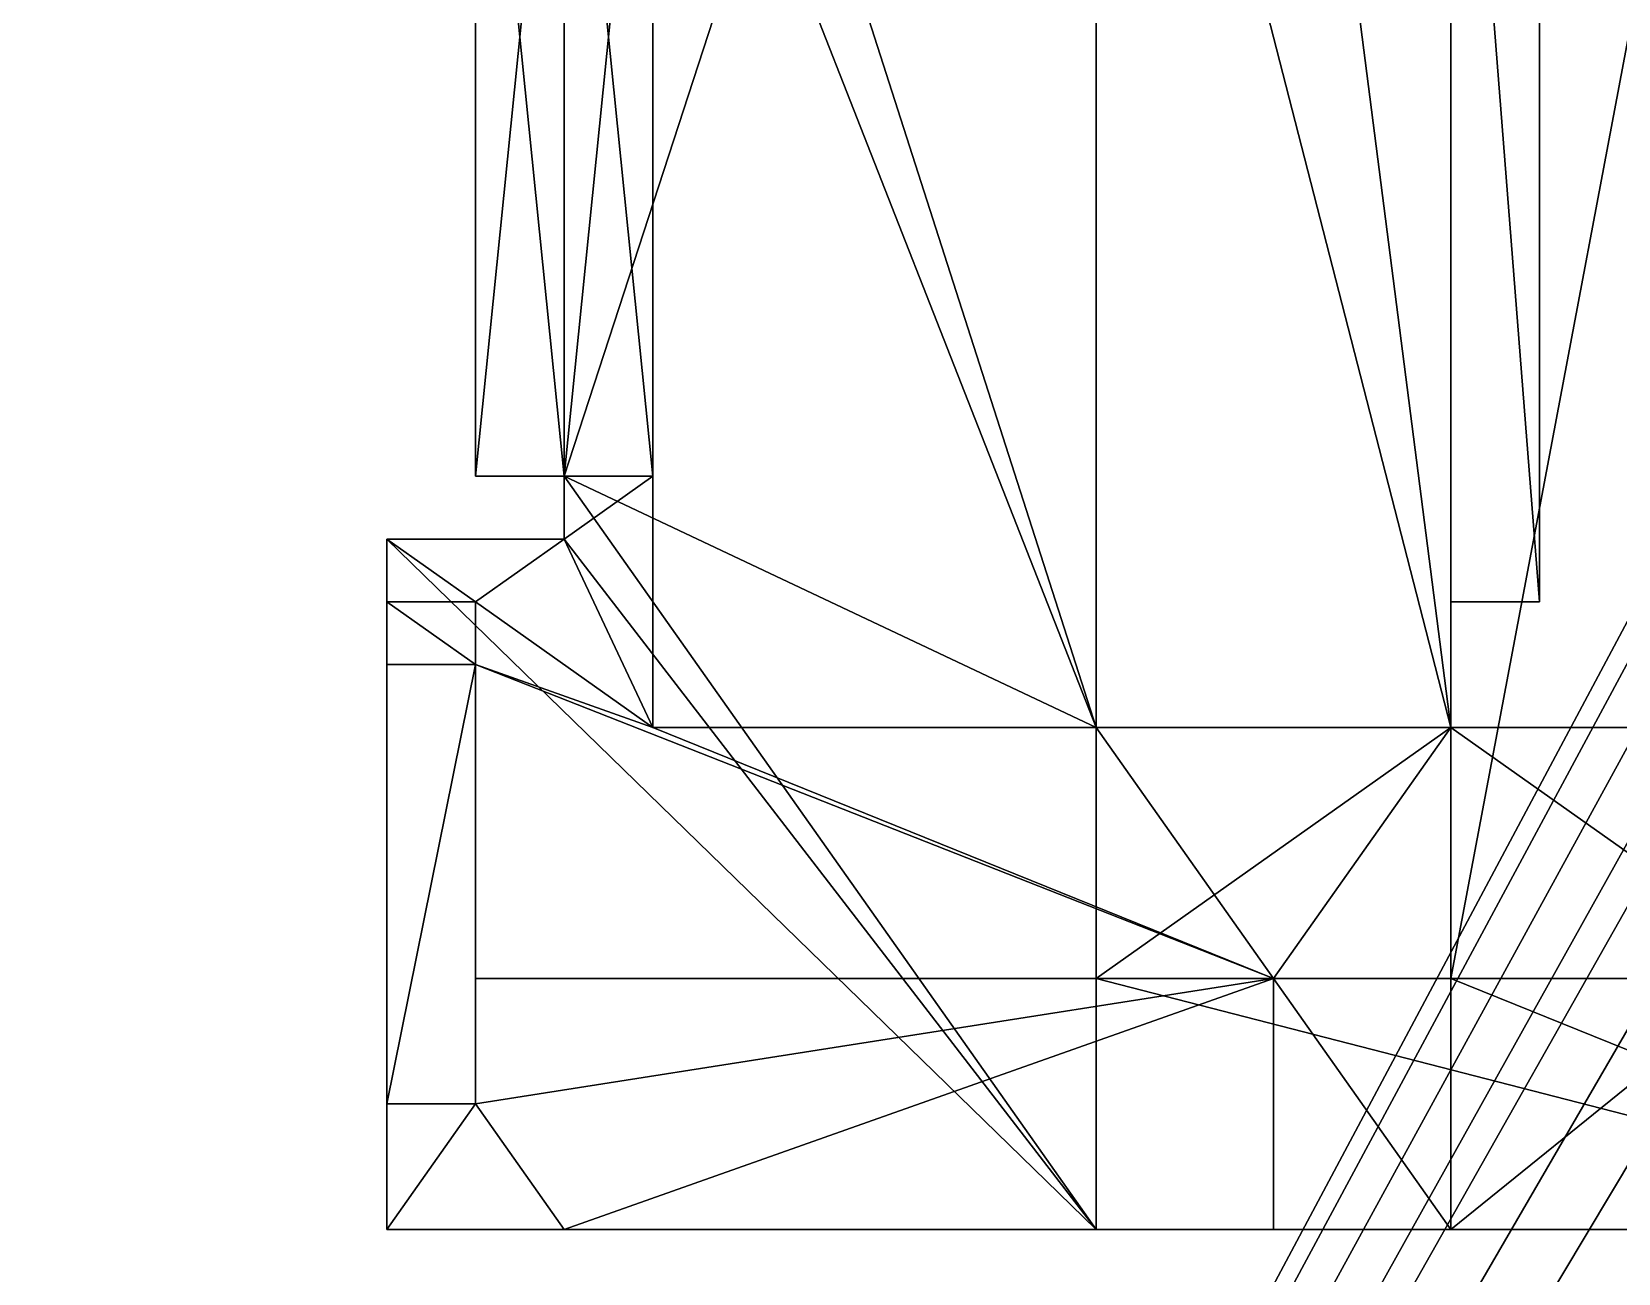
# Model space of a CAD drawing. Extents: x 0 to 36814, y -3929 to 172.
# Drawn here: x 36639.34 to 36657.23, y -3860.07 to -3846.06 of the extents above; entities that cross this region are included whole.
import ezdxf

# ---------------------------------------------------------------- set-up
doc = ezdxf.new("R2010")
doc.units = 0
doc.header["$LTSCALE"] = 25.4
doc.layers.get('0').update_dxf_attribs({"color": 13, "linetype": 'CONTINUOUS'})

# ---------------------------------------------------------------- blocks, each defined once
blk = doc.blocks.new('CVD_PLA_BASE_STL_1')
at = {"color": 0}
mesh = blk.add_polyface(dxfattribs=at)
corners = [(36666.049, 636.842, 3789.597), (36683.701, 636.842, 3791.035), (36686.193, 636.842, 3789.597), (36668.541, 636.842, 3791.035), (36683.701, 636.842, 3793.914), (36668.541, 636.842, 3793.914), (36686.193, 636.842, 3795.351), (36666.049, 636.842, 3795.351), (36622.633, 636.842, 3678.816), (36629.705, 636.842, 3693.938), (36729.613, 636.842, 3678.816), (36627.213, 636.842, 3695.375), (36622.633, 636.842, 3817.773), (36627.213, 636.842, 3698.254), (36629.705, 636.842, 3699.692), (36627.213, 636.842, 3798.19), (36672.23, 636.842, 3713.773), (36674.429, 636.842, 3711.918), (36672.325, 636.842, 3714.303), (36672.515, 636.842, 3715.372), (36672.735, 636.842, 3716.605), (36673.243, 636.842, 3716.788), (36674.264, 636.842, 3717.157), (36675.443, 636.842, 3717.583), (36682.856, 636.842, 3734.503), (36685.054, 636.842, 3732.648), (36682.95, 636.842, 3735.033), (36683.361, 636.842, 3737.335), (36683.868, 636.842, 3737.519), (36686.068, 636.842, 3738.314), (36697.72, 636.842, 3754.114), (36695.521, 636.842, 3755.97), (36695.615, 636.842, 3756.499), (36629.705, 636.842, 3796.753), (36696.026, 636.842, 3758.802), (36696.534, 636.842, 3758.985), (36698.734, 636.842, 3759.78), (36706.34, 636.842, 3789.595), (36663.557, 636.842, 3791.035), (36663.557, 636.842, 3793.914), (36706.34, 636.842, 3795.353), (36627.213, 636.842, 3801.069), (36629.705, 636.842, 3802.506), (36700.427, 636.842, 3755.093), (36729.613, 636.842, 3817.773), (36677.136, 636.842, 3712.896), (36632.197, 636.842, 3695.375), (36675.608, 636.842, 3712.344), (36632.197, 636.842, 3698.254), (36676.629, 636.842, 3712.713), (36677.356, 636.842, 3714.129), (36677.547, 636.842, 3715.198), (36677.642, 636.842, 3715.728), (36687.762, 636.842, 3733.626), (36687.254, 636.842, 3733.443), (36688.173, 636.842, 3735.929), (36688.267, 636.842, 3736.458), (36699.92, 636.842, 3754.909), (36700.838, 636.842, 3757.395), (36700.932, 636.842, 3757.925), (36708.832, 636.842, 3791.037), (36708.832, 636.842, 3793.912), (36632.197, 636.842, 3798.19), (36632.197, 636.842, 3801.069), (36703.848, 636.842, 3791.037), (36688.685, 636.842, 3791.035), (36688.685, 636.842, 3793.914), (36703.848, 636.842, 3793.912)]
mesh.append_faces([[corners[k] for k in face] for face in [(45, 47, 49), (53, 25, 54), (43, 30, 57)]], dxfattribs={"vtx0": -1, "color": 0})
mesh.append_faces([[corners[k] for k in face] for face in [(1, 3, 4), (4, 5, 6), (8, 9, 10), (9, 8, 11), (11, 12, 13), (13, 12, 14), (16, 15, 18), (18, 15, 19), (19, 15, 20), (20, 15, 21), (21, 15, 22), (22, 15, 23), (24, 15, 26), (26, 15, 27), (27, 15, 28), (28, 15, 29), (30, 15, 31), (31, 15, 32), (32, 33, 34), (34, 33, 35), (35, 33, 36), (0, 33, 38), (38, 33, 39), (39, 33, 7), (15, 12, 41), (41, 12, 42), (10, 43, 44), (47, 46, 17), (60, 36, 37), (44, 42, 12), (64, 66, 67), (67, 66, 40)]], dxfattribs={"vtx0": -1, "vtx1": -1, "color": 0})
mesh.append_faces([[corners[k] for k in face] for face in [(14, 12, 15), (14, 15, 16), (23, 15, 24), (29, 15, 30), (36, 33, 0), (36, 0, 37), (37, 0, 2), (7, 33, 40), (43, 10, 45), (45, 10, 9), (45, 46, 47), (43, 52, 53), (53, 23, 25), (43, 29, 30), (44, 36, 60), (44, 40, 33), (40, 6, 7)]], dxfattribs={"vtx0": -1, "vtx1": -1, "vtx2": -1, "color": 0})
mesh.append_faces([[corners[k] for k in face] for face in [(0, 1, 2), (1, 0, 3), (4, 3, 5), (6, 5, 7), (11, 8, 12), (14, 16, 17), (23, 24, 25), (32, 15, 33), (45, 9, 46), (17, 46, 48), (17, 48, 14), (43, 45, 50), (43, 50, 51), (43, 51, 52), (53, 52, 23), (43, 53, 55), (43, 55, 56), (43, 56, 29), (44, 43, 58), (44, 58, 59), (44, 59, 36), (44, 60, 61), (44, 61, 40), (44, 33, 62), (44, 62, 63), (44, 63, 42), (2, 64, 37), (64, 2, 65), (64, 65, 66), (40, 66, 6)]], dxfattribs={"vtx0": -1, "vtx2": -1, "color": 0})
mesh = blk.add_polyface(dxfattribs=at)
corners = [(36729.613, 632.813, 3817.773), (36622.633, 632.813, 3678.816), (36729.613, 632.813, 3678.816), (36622.633, 632.813, 3817.773)]
mesh.append_faces([[corners[k] for k in face] for face in [(0, 1, 2), (1, 0, 3)]], dxfattribs={"vtx0": -1, "color": 0})
blk = doc.blocks.new('_____6')
at = {"color": 0}
for p, q in [((-5, 18, 5), (-5, 5, 5)), ((-5, 18, 5), (-5, 5, 5)), ((5, 16, 22), (5, 1, 22)), ((5, 16, 22), (5, 1, 22)), ((1, 14, 3), (1, 3, 3)), ((1, 14, 3), (1, 3, 3)), ((1, 14, 5), (1, 3, 5)), ((1, 14, 5), (1, 3, 5)), ((1, 14, 5), (1, 3, 5)), ((1, 14, -3), (1, 3, -3)), ((1, 14, -3), (1, 3, -3)), ((5, 14, 5), (5, 3, 5)), ((5, 14, 5), (5, 3, 5)), ((5, 4, 18), (5, 13, 18)), ((5, 13, 15), (5, 4, 15)), ((5, 4, 14), (5, 13, 14)), ((5, 13, 11), (5, 4, 11)), ((5, 13, 15), (5, 4, 15)), ((5, 4, 18), (5, 13, 18)), ((5, 4, 14), (5, 13, 14)), ((5, 13, 11), (5, 4, 11)), ((6, 13, 15), (6, 4, 15)), ((6, 4, 18), (6, 13, 18)), ((6, 13, 15), (6, 4, 15)), ((6, 4, 18), (6, 13, 18)), ((6, 4, 14), (6, 13, 14)), ((6, 13, 11), (6, 4, 11)), ((6, 4, 14), (6, 13, 14)), ((6, 13, 11), (6, 4, 11)), ((-6, 5, -3), (-6, 12, -3)), ((-6, 5, -3), (-6, 12, -3)), ((-6, 12, 3), (-6, 5, 3)), ((-6, 12, 3), (-6, 5, 3)), ((-5, 12, 3), (-5, 5, 3)), ((-5, 12, 3), (-5, 5, 3)), ((-5, 12, 3), (-5, 5, 3)), ((-5, 5, -3), (-6, 5, -3)), ((-6, 5, 3), (-6, 5, -3)), ((-5, 5, 3), (-6, 5, 3)), ((-5, 5, 3), (-6, 5, 3)), ((-6, 5, 3), (-6, 5, -3)), ((-5, 5, -3), (-6, 5, -3)), ((-5.949, 5, 0.154), (-5, 5, 0.154)), ((-4, 5, 3), (-5, 5, 3)), ((-5, 5, -3), (-5, 4.5, -3)), ((-4, 5, -3), (-5, 5, -3)), ((-5, 5, 5), (-5, 4.5, 5)), ((-5, 5, 3), (-5, 5, 5)), ((-4, 5, -3), (-5, 5, -3)), ((-5, 5, 3), (-5, 5, 0.154)), ((-4, 5, 3), (-5, 5, 3)), ((-4, 5, -3), (-5, 5, -3)), ((-5, 5, 0.154), (-5, 5, -3)), ((-5, 5, -3), (-5, 4.5, -3)), ((-5, 5, 0.154), (-5, 4.5, 0.154)), ((-5, 5, 0.154), (-5, 5, -3)), ((-5, 5, 0.154), (-5, 4.5, 0.154)), ((-5, 5, 5), (-5, 4.5, 5)), ((-5, 5, 3), (-5, 5, 5)), ((-5, 5, 3), (-5, 5, 0.154)), ((-5, 5, 3), (-5, 5, 0.154)), ((-5, 5, 0.154), (-5, 5, -3)), ((-4, 3, 3), (-4, 5, 3)), ((-4, 3, -3), (-4, 5, -3)), ((-4, 3, -3), (-4, 5, -3)), ((-4, 5, 3), (-4, 5, -3)), ((-4, 3, 3), (-4, 5, 3)), ((-4, 5, 3), (-4, 5, -3)), ((-4, 3, -3), (-4, 5, -3)), ((-7, 4, -3), (-7, 4.5, -3)), ((-5, 4.5, -3), (-7, 4.5, -3)), ((-5, 4.5, 5), (-7, 4.5, 5)), ((-7, 4.5, 5), (-7, -1, 5)), ((-7, 4.5, 5), (-7, -1, 5)), ((-7, 4.5, 0.154), (-7, 4.5, 5)), ((-7, 4.5, 0.154), (-7, 4, 0.154)), ((-5, 4.5, 0.154), (-7, 4.5, 0.154)), ((-7, 4.5, 0.154), (-7, 4.5, 5)), ((-5, 4.5, 5), (-7, 4.5, 5)), ((-5, 4.5, -3), (-7, 4.5, -3)), ((-7, 4.5, -3), (-7, 4.5, 0.154)), ((-5, 4.5, 0.154), (-7, 4.5, 0.154)), ((-7, 4, -3), (-7, 4.5, -3)), ((-7, 4.5, 0.154), (-7, 4, 0.154)), ((-7, 4.5, -3), (-7, 4.5, 0.154)), ((-5, 4.5, -3), (-5, 4.5, 0.154)), ((-5, 4.5, 0.154), (-5, 4.5, 5)), ((-5, 4.5, 0.154), (-5, 4.5, 5)), ((-5, 4.5, -3), (-5, 4.5, 0.154)), ((-7, 4, -3), (-6, 4, -3)), ((-7, 4, 0.154), (-7, 3.5, 0.154)), ((-7, 3.5, -3), (-7, 4, -3)), ((-7, 4, 0.154), (-7, 3.5, 0.154)), ((-7, 4, 0.154), (-7, 3.5, 0.154)), ((-7, 4, 0.154), (-6, 4, 0.154)), ((-7, 3.5, -3), (-7, 4, -3)), ((-7, 4, -3), (-6, 4, -3)), ((-6, 3.5, -3), (-6, 4, -3)), ((-6, 3.5, -3), (-6, 4, -3)), ((-6, 4, 0.154), (-6, 3.5, 0.154)), ((-6, 4, 0.154), (-6, 4, -3)), ((-6, 4, 0.154), (-6, 3.5, 0.154)), ((-6, 3.5, -3), (-6, 4, -3)), ((5, 4, 15), (5, 4, 18)), ((5, 4, 11), (5, 4, 14)), ((5, 4, 15), (6, 4, 15)), ((5, 4, 15), (5, 4, 18)), ((5, 4, 18), (6, 4, 18)), ((5, 4, 15), (6, 4, 15)), ((5, 4, 18), (6, 4, 18)), ((5, 4, 14), (6, 4, 14)), ((5, 4, 11), (6, 4, 11)), ((5, 4, 11), (5, 4, 14)), ((5, 4, 14), (6, 4, 14)), ((5, 4, 11), (6, 4, 11)), ((6, 4, 15), (6, 4, 18)), ((6, 4, 15), (6, 4, 18)), ((6, 4, 11), (6, 4, 14)), ((6, 4, 11), (6, 4, 14)), ((-7, 3.5, 0.154), (-7, 3.5, 2.154)), ((-7, 3.5, 2.154), (-7, 0, 2.154)), ((-7, 3.5, 0.154), (-7, 3.5, -3)), ((-7, 3.5, 0.154), (-6, 3.5, 0.154)), ((-7, 3.5, -3), (-6, 3.5, -3)), ((-7, 3.5, 0.154), (-6, 3.5, 0.154)), ((-7, 3.5, 0.154), (-7, 3.5, -3)), ((-7, 3.5, -3), (-6, 3.5, -3)), ((-7, 3.5, 2.154), (-7, 0, 2.154)), ((-7, 3.5, 2.154), (-6, 3.5, 2.154)), ((-7, 3.5, 0.154), (-6, 3.5, 0.154)), ((-7, 3.5, 2.154), (-6, 3.5, 2.154)), ((-7, 3.5, 0.154), (-7, 3.5, 2.154)), ((-6, 1, -3), (-6, 3.5, -3)), ((-6, 3.5, -3), (-6, 3.5, 0.154)), ((-6, 3.5, 2.154), (-6, 0, 2.154)), ((-6, 3.5, 0.154), (-6, 3.5, 2.154)), ((-6, 3.5, -3), (-6, 3.5, 0.154)), ((-6, 1, -3), (-6, 3.5, -3)), ((-6, 3.5, -3), (-6, 3.5, 0.154)), ((-6, 3.5, 2.154), (-6, 0, 2.154)), ((-6, 3.5, 0.154), (-6, 3.5, 2.154)), ((1, 3, 3), (-4, 3, 3)), ((-4, 3, -3), (1, 3, -3)), ((-4, 3, 3), (-4, 3, -3)), ((1, 3, 3), (-4, 3, 3)), ((-4, 3, -3), (1, 3, -3)), ((-4, 3, -3), (1, 3, -3)), ((-4, 3, 3), (-4, 3, -3)), ((1, 3, 3), (1, 3, -3)), ((1, 3, 5), (1, 3, 3)), ((1, 3, -3), (5, 3, -3)), ((1, 3, 5), (1, 1, 5)), ((1, 3, 5), (1, 1, 5)), ((5, 3, 5), (1, 3, 5)), ((5, 3, 3), (1, 3, 3)), ((1, 3, 5), (1, 3, 3)), ((5, 3, 5), (1, 3, 5)), ((1, 3, -3), (5, 3, -3)), ((1, 3, 3), (1, 3, -3)), ((5, 3, 3), (1, 3, 3)), ((5, 3, 5), (1, 3, 5)), ((1, 3, -3), (5, 3, -3)), ((5, 3, 5), (5, 1, 5)), ((5, -1, -3), (5, 3, -3)), ((5, 3, 5), (5, 1, 5)), ((9, 3, 5), (5, 3, 5)), ((5, 3, 5), (5, 1, 5)), ((5, 3, -3), (12, 3, -3)), ((5, 3, 3), (5, 3, -3)), ((9, 3, 5), (5, 3, 5)), ((5, 3, 3), (5, 3, -3)), ((5, 3, -3), (12, 3, -3)), ((5, -1, -3), (5, 3, -3)), ((5, 3, -3), (12, 3, -3)), ((-6, 1, -3), (3, 1, -3)), ((-6, 0, -3), (-6, 1, -3)), ((-6, 1, -3), (3, 1, -3)), ((-6, 0, -3), (-6, 1, -3)), ((1, 1, 5), (1, -1, 5)), ((5, 1, 5), (1, 1, 5)), ((5, 1, 8), (1, 1, 8)), ((1, 1, 8), (1, -1, 8)), ((5, 1, 5), (1, 1, 5)), ((1, 1, 5), (1, 1, 8)), ((5, 1, 8), (1, 1, 8)), ((1, 1, 5), (1, -1, 5)), ((1, 1, 8), (1, -1, 8)), ((1, 1, 5), (1, 1, 8)), ((3, 1, -3), (3, -1, -3)), ((3, 1, -3), (3, -1, -3)), ((5, 1, 22), (9, 1, 22)), ((5, 1, 22), (5, 1, 8)), ((5, 1, 8), (5, 1, 5)), ((5, 1, 5), (9, 1, 5)), ((5, 1, 8), (9, 1, 8)), ((5, 1, 5), (9, 1, 5)), ((5, 1, 8), (9, 1, 8)), ((5, 1, 8), (5, 1, 5)), ((5, 1, 8), (5, 1, 5)), ((5, 1, 8), (9, 1, 8)), ((5, 1, 22), (9, 1, 22)), ((5, 1, 22), (5, 1, 8)), ((-7, 0, 0.154), (-7, 0, 2.154)), ((-7, 0, 0.154), (-7, -1, 0.154)), ((-7, 0, 0.154), (-7, -1, 0.154)), ((-7, 0, 0.154), (-7, 0, -3)), ((-7, 0, 0.154), (-7, 0, -3)), ((-7, 0, 0.154), (-7, 0, 2.154)), ((-7, 0, 2.154), (-6, 0, 2.154)), ((-7, 0, 2.154), (-6, 0, 2.154)), ((-6, 0, 2.154), (-6, 0, -3)), ((-6, 0, 2.154), (-6, 0, -3)), ((-7, -1, -3), (-7, 0, -3)), ((-7, 0, -3), (-6, 0, -3)), ((-7, -1, -3), (-7, 0, -3)), ((-7, 0, -3), (-6, 0, -3)), ((-7, -1, 5), (1, -1, 5)), ((-7, -1, 5), (-7, -1, 3)), ((-5, -1, 3), (-7, -1, 3)), ((-7, -1, 5), (1, -1, 5)), ((-7, -1, 3), (-7, -1, 0.154)), ((-7, -1, 5), (-7, -1, 3)), ((-5, -1, 3), (-7, -1, 3)), ((-7, -1, 3), (-7, -1, 0.154)), ((-5, -1, 0.154), (-7, -1, 0.154)), ((-7, -1, 0.154), (-7, -1, -3)), ((-5, -1, 0.154), (-7, -1, 0.154)), ((-7, -1, 0.154), (-7, -1, -3)), ((-5, -1, -3), (-7, -1, -3)), ((-5, -1, -3), (-7, -1, -3)), ((-5, -1, 3), (-5, -1, 0.154)), ((-5, -1, 0.154), (-5, -1, -3)), ((3, -1, -3), (-5, -1, -3)), ((-5, -1, 3), (-5, -1, 0.154)), ((-5, -1, 0.154), (-5, -1, -3)), ((3, -1, -3), (-5, -1, -3)), ((1, -1, 8), (12, -1, 8)), ((1, -1, 5), (1, -1, 8)), ((1, -1, 8), (12, -1, 8)), ((1, -1, 5), (1, -1, 8)), ((3, -1, -3), (5, -1, -3)), ((3, -1, 1), (3, -1, -3)), ((5, -1, 1), (3, -1, 1)), ((3, -1, 1), (3, -1, -3)), ((3, -1, -3), (5, -1, -3)), ((5, -1, 1), (3, -1, 1)), ((5, -1, 1), (5, -1, -3)), ((5, -1, -3), (12, -1, -3)), ((5, -1, 1), (5, -1, -3)), ((5, -1, -3), (12, -1, -3))]:
    blk.add_line(p, q, dxfattribs=at)
mesh = blk.add_polyface(dxfattribs=at)
corners = [(1, -1, 5), (-7, 4.5, 5), (-7, -1, 5), (-5, 4.5, 5), (-5, 5, 5), (1, 3, 5), (1, 1, 5), (1, 18, 5), (-5, 18, 5), (1, 16, 5), (1, 14, 5)]
mesh.append_faces([[corners[k] for k in face] for face in [(0, 1, 2), (5, 0, 6), (4, 7, 8), (9, 5, 10)]], dxfattribs={"vtx0": -1, "color": 0})
mesh.append_faces([[corners[k] for k in face] for face in [(1, 0, 3), (3, 0, 4), (7, 5, 9)]], dxfattribs={"vtx0": -1, "vtx1": -1, "color": 0})
mesh.append_faces([[corners[k] for k in face] for face in [(4, 0, 5), (7, 4, 5)]], dxfattribs={"vtx0": -1, "vtx1": -1, "vtx2": -1, "color": 0})
mesh = blk.add_polyface(dxfattribs=at)
corners = [(-5, 5, 5), (-5, 12, 3), (-5, 5, 3), (-5, 18, 5), (-5, 13, 3), (-5, 17, 3), (-5, 18, -3), (-5, 18, 3), (-5, 12, -3), (-5, 13, -1), (-5, 16, -3), (-5, 17, -1)]
mesh.append_faces([[corners[k] for k in face] for face in [(0, 1, 2), (6, 3, 7)]], dxfattribs={"vtx0": -1, "color": 0})
mesh.append_faces([[corners[k] for k in face] for face in [(4, 3, 5), (8, 9, 10), (9, 1, 4), (10, 11, 6)]], dxfattribs={"vtx0": -1, "vtx1": -1, "color": 0})
mesh.append_faces([[corners[k] for k in face] for face in [(1, 3, 4), (5, 3, 6)]], dxfattribs={"vtx0": -1, "vtx1": -1, "vtx2": -1, "color": 0})
mesh.append_faces([[corners[k] for k in face] for face in [(1, 0, 3), (9, 8, 1), (10, 9, 11), (6, 11, 5)]], dxfattribs={"vtx0": -1, "vtx2": -1, "color": 0})
mesh = blk.add_polyface(dxfattribs=at)
corners = [(5, 1, 22), (9, 16, 22), (5, 16, 22), (9, 1, 22)]
mesh.append_faces([[corners[k] for k in face] for face in [(0, 1, 2), (1, 0, 3)]], dxfattribs={"vtx0": -1, "color": 0})
mesh = blk.add_polyface(dxfattribs=at)
corners = [(5, 3, 5), (5, 4, 11), (5, 14, 5), (5, 4, 15), (5, 13, 11), (5, 4, 14), (5, 13, 15), (5, 13, 14), (5, 13, 18), (5, 1, 22), (5, 4, 18), (5, 1, 8), (5, 16, 22), (5, 1, 5), (5, 16, 8), (5, 16, 5)]
mesh.append_faces([[corners[k] for k in face] for face in [(0, 1, 2), (5, 6, 7), (9, 10, 11), (11, 10, 13), (13, 10, 0), (10, 12, 8), (7, 12, 4)]], dxfattribs={"vtx0": -1, "vtx1": -1, "color": 0})
mesh.append_faces([[corners[k] for k in face] for face in [(1, 0, 3), (8, 12, 7), (4, 12, 2)]], dxfattribs={"vtx0": -1, "vtx1": -1, "vtx2": -1, "color": 0})
mesh.append_faces([[corners[k] for k in face] for face in [(2, 1, 4), (3, 5, 1), (5, 3, 6), (7, 6, 8), (10, 9, 12), (0, 10, 3), (2, 12, 14)]], dxfattribs={"vtx0": -1, "vtx2": -1, "color": 0})
mesh.append_faces([[corners[k] for k in face] for face in [(15, 2, 14)]], dxfattribs={"vtx1": -1, "color": 0})
mesh = blk.add_polyface(dxfattribs=at)
corners = [(-5, 12, -3), (-6, 5, -3), (-6, 12, -3), (-5, 5, -3), (-4, 12, -3), (-4, 5, -3), (-4, 14, -3), (-4, 3, -3), (1, 3, -3), (1, 14, -3)]
mesh.append_faces([[corners[k] for k in face] for face in [(0, 1, 2), (8, 6, 9)]], dxfattribs={"vtx0": -1, "color": 0})
mesh.append_faces([[corners[k] for k in face] for face in [(1, 0, 3), (3, 4, 5), (5, 6, 7), (7, 6, 8)]], dxfattribs={"vtx0": -1, "vtx1": -1, "color": 0})
mesh.append_faces([[corners[k] for k in face] for face in [(3, 0, 4), (5, 4, 6)]], dxfattribs={"vtx0": -1, "vtx2": -1, "color": 0})
mesh = blk.add_polyface(dxfattribs=at)
corners = [(-4, 14, 3), (-4, 12, 3), (-4, 13, 3), (-5, 12, 3), (-4, 5, 3), (-5, 5, 3), (-4, 3, 3), (1, 3, 3), (1, 14, 3)]
mesh.append_faces([[corners[k] for k in face] for face in [(0, 1, 2), (3, 4, 5), (7, 0, 8)]], dxfattribs={"vtx0": -1, "color": 0})
mesh.append_faces([[corners[k] for k in face] for face in [(4, 1, 6), (6, 1, 7)]], dxfattribs={"vtx0": -1, "vtx1": -1, "color": 0})
mesh.append_faces([[corners[k] for k in face] for face in [(7, 1, 0)]], dxfattribs={"vtx0": -1, "vtx1": -1, "vtx2": -1, "color": 0})
mesh.append_faces([[corners[k] for k in face] for face in [(4, 3, 1)]], dxfattribs={"vtx0": -1, "vtx2": -1, "color": 0})
mesh = blk.add_polyface(dxfattribs=at)
corners = [(1, 14, 5), (1, 3, 3), (1, 3, 5), (1, 14, 3)]
mesh.append_faces([[corners[k] for k in face] for face in [(0, 1, 2), (1, 0, 3)]], dxfattribs={"vtx0": -1, "color": 0})
mesh = blk.add_polyface(dxfattribs=at)
corners = [(5, 3, 5), (1, 14, 5), (1, 3, 5), (5, 14, 5)]
mesh.append_faces([[corners[k] for k in face] for face in [(0, 1, 2), (1, 0, 3)]], dxfattribs={"vtx0": -1, "color": 0})
mesh = blk.add_polyface(dxfattribs=at)
corners = [(12, 14, -3), (9.427, 8.112, -3), (5, 14, -3), (10.486, 10.186, -3), (13.56, 10.575, -3), (18, 14, -3), (15.576, 8.888, -3), (18, 12, -3), (20, 12, -3), (18, 5, -3), (20, 5, -3), (1, 14, -3), (5, 3, -3), (1, 3, -3), (3, 14, -3), (12, 3, -3), (11.439, 6.426, -3), (14.513, 6.814, -3), (18, 3, -3)]
mesh.append_faces([[corners[k] for k in face] for face in [(9, 8, 10), (11, 12, 13)]], dxfattribs={"vtx0": -1, "color": 0})
mesh.append_faces([[corners[k] for k in face] for face in [(0, 1, 2), (1, 0, 3), (3, 0, 4), (4, 5, 6), (8, 9, 7), (12, 2, 15), (15, 17, 18), (18, 7, 9)]], dxfattribs={"vtx0": -1, "vtx1": -1, "color": 0})
mesh.append_faces([[corners[k] for k in face] for face in [(15, 2, 1), (18, 6, 7)]], dxfattribs={"vtx0": -1, "vtx1": -1, "vtx2": -1, "color": 0})
mesh.append_faces([[corners[k] for k in face] for face in [(4, 0, 5), (6, 5, 7), (12, 11, 14), (12, 14, 2), (15, 1, 16), (15, 16, 17), (18, 17, 6)]], dxfattribs={"vtx0": -1, "vtx2": -1, "color": 0})
mesh = blk.add_polyface(dxfattribs=at)
corners = [(6, 4, 15), (5, 13, 15), (5, 4, 15), (6, 13, 15)]
mesh.append_faces([[corners[k] for k in face] for face in [(0, 1, 2), (1, 0, 3)]], dxfattribs={"vtx0": -1, "color": 0})
mesh = blk.add_polyface(dxfattribs=at)
corners = [(5, 13, 18), (6, 4, 18), (5, 4, 18), (6, 13, 18)]
mesh.append_faces([[corners[k] for k in face] for face in [(0, 1, 2), (1, 0, 3)]], dxfattribs={"vtx0": -1, "color": 0})
mesh = blk.add_polyface(dxfattribs=at)
corners = [(5, 13, 14), (6, 4, 14), (5, 4, 14), (6, 13, 14)]
mesh.append_faces([[corners[k] for k in face] for face in [(0, 1, 2), (1, 0, 3)]], dxfattribs={"vtx0": -1, "color": 0})
mesh = blk.add_polyface(dxfattribs=at)
corners = [(6, 4, 11), (5, 13, 11), (5, 4, 11), (6, 13, 11)]
mesh.append_faces([[corners[k] for k in face] for face in [(0, 1, 2), (1, 0, 3)]], dxfattribs={"vtx0": -1, "color": 0})
mesh = blk.add_polyface(dxfattribs=at)
corners = [(6, 4, 18), (6, 13, 15), (6, 4, 15), (6, 13, 18)]
mesh.append_faces([[corners[k] for k in face] for face in [(0, 1, 2), (1, 0, 3)]], dxfattribs={"vtx0": -1, "color": 0})
mesh = blk.add_polyface(dxfattribs=at)
corners = [(6, 4, 14), (6, 13, 11), (6, 4, 11), (6, 13, 14)]
mesh.append_faces([[corners[k] for k in face] for face in [(0, 1, 2), (1, 0, 3)]], dxfattribs={"vtx0": -1, "color": 0})
mesh = blk.add_polyface(dxfattribs=at)
corners = [(-6, 5, 3), (-6, 12, -3), (-6, 5, -3), (-6, 12, 3)]
mesh.append_faces([[corners[k] for k in face] for face in [(0, 1, 2), (1, 0, 3)]], dxfattribs={"vtx0": -1, "color": 0})
mesh = blk.add_polyface(dxfattribs=at)
corners = [(-5, 5, 3), (-6, 12, 3), (-6, 5, 3), (-5, 12, 3)]
mesh.append_faces([[corners[k] for k in face] for face in [(0, 1, 2), (1, 0, 3)]], dxfattribs={"vtx0": -1, "color": 0})
mesh = blk.add_polyface(dxfattribs=at)
corners = [(-7, 4.5, -3), (-6, 4, -3), (-7, 4, -3), (-5, 4.5, -3), (-4, 5, -3), (-5, 5, -3), (-6, 3.5, -3), (3, 1, -3), (-6, 1, -3), (-4, 3, -3), (1, 3, -3), (5, 3, -3), (5, -1, -3), (3, -1, -3)]
mesh.append_faces([[corners[k] for k in face] for face in [(0, 1, 2), (4, 3, 5), (6, 7, 8), (7, 12, 13)]], dxfattribs={"vtx0": -1, "color": 0})
mesh.append_faces([[corners[k] for k in face] for face in [(9, 3, 4), (12, 7, 11)]], dxfattribs={"vtx0": -1, "vtx1": -1, "color": 0})
mesh.append_faces([[corners[k] for k in face] for face in [(7, 6, 9), (9, 1, 3)]], dxfattribs={"vtx0": -1, "vtx1": -1, "vtx2": -1, "color": 0})
mesh.append_faces([[corners[k] for k in face] for face in [(1, 0, 3), (9, 6, 1), (7, 9, 10), (7, 10, 11)]], dxfattribs={"vtx0": -1, "vtx2": -1, "color": 0})
mesh = blk.add_polyface(dxfattribs=at)
corners = [(-5, 5, 0.154), (-6, 5, -3), (-5, 5, -3), (-6, 5, 3), (-5, 5, 3)]
mesh.append_faces([[corners[k] for k in face] for face in [(0, 1, 2), (3, 0, 4)]], dxfattribs={"vtx0": -1, "color": 0})
mesh.append_faces([[corners[k] for k in face] for face in [(1, 0, 3)]], dxfattribs={"vtx0": -1, "vtx1": -1, "color": 0})
mesh = blk.add_polyface(dxfattribs=at)
corners = [(-5, 5, -3), (-4, 5, 3), (-4, 5, -3), (-5, 5, 0.154), (-5, 5, 3)]
mesh.append_faces([[corners[k] for k in face] for face in [(0, 1, 2), (1, 3, 4)]], dxfattribs={"vtx0": -1, "color": 0})
mesh.append_faces([[corners[k] for k in face] for face in [(1, 0, 3)]], dxfattribs={"vtx0": -1, "vtx2": -1, "color": 0})
mesh = blk.add_polyface(dxfattribs=at)
corners = [(-5, 4.5, 0.154), (-5, 5, -3), (-5, 4.5, -3), (-5, 5, 0.154)]
mesh.append_faces([[corners[k] for k in face] for face in [(0, 1, 2), (1, 0, 3)]], dxfattribs={"vtx0": -1, "color": 0})
mesh = blk.add_polyface(dxfattribs=at)
corners = [(-5, 5, 5), (-5, 4.5, 0.154), (-5, 4.5, 5), (-5, 5, 3), (-5, 5, 0.154)]
mesh.append_faces([[corners[k] for k in face] for face in [(0, 1, 2), (1, 3, 4)]], dxfattribs={"vtx0": -1, "color": 0})
mesh.append_faces([[corners[k] for k in face] for face in [(1, 0, 3)]], dxfattribs={"vtx0": -1, "vtx2": -1, "color": 0})
mesh = blk.add_polyface(dxfattribs=at)
corners = [(-4, 3, 3), (-4, 5, -3), (-4, 3, -3), (-4, 5, 3)]
mesh.append_faces([[corners[k] for k in face] for face in [(0, 1, 2), (1, 0, 3)]], dxfattribs={"vtx0": -1, "color": 0})
mesh = blk.add_polyface(dxfattribs=at)
corners = [(-7, 4.5, 5), (-7, -1, 3), (-7, -1, 5), (-7, 0, 2.154), (-7, 3.5, 2.154), (-7, 3.5, 0.154), (-7, 4, 0.154), (-7, 4.5, 0.154), (-7, 0, 0.154), (-7, -1, 0.154)]
mesh.append_faces([[corners[k] for k in face] for face in [(0, 1, 2), (6, 0, 7), (1, 8, 9)]], dxfattribs={"vtx0": -1, "color": 0})
mesh.append_faces([[corners[k] for k in face] for face in [(3, 0, 4), (4, 0, 5), (5, 0, 6), (8, 1, 3)]], dxfattribs={"vtx0": -1, "vtx1": -1, "color": 0})
mesh.append_faces([[corners[k] for k in face] for face in [(1, 0, 3)]], dxfattribs={"vtx0": -1, "vtx1": -1, "vtx2": -1, "color": 0})
mesh = blk.add_polyface(dxfattribs=at)
corners = [(-7, 4.5, 5), (-5, 4.5, 0.154), (-7, 4.5, 0.154), (-5, 4.5, 5)]
mesh.append_faces([[corners[k] for k in face] for face in [(0, 1, 2), (1, 0, 3)]], dxfattribs={"vtx0": -1, "color": 0})
mesh = blk.add_polyface(dxfattribs=at)
corners = [(-7, 4.5, -3), (-5, 4.5, 0.154), (-5, 4.5, -3), (-7, 4.5, 0.154)]
mesh.append_faces([[corners[k] for k in face] for face in [(0, 1, 2), (1, 0, 3)]], dxfattribs={"vtx0": -1, "color": 0})
mesh = blk.add_polyface(dxfattribs=at)
corners = [(-7, 4, 0.154), (-7, 3.5, -3), (-7, 3.5, 0.154), (-7, 4, -3), (-7, 4.5, -3), (-7, 4.5, 0.154)]
mesh.append_faces([[corners[k] for k in face] for face in [(0, 1, 2), (4, 0, 5)]], dxfattribs={"vtx0": -1, "color": 0})
mesh.append_faces([[corners[k] for k in face] for face in [(1, 0, 3), (3, 0, 4)]], dxfattribs={"vtx0": -1, "vtx1": -1, "color": 0})
mesh = blk.add_polyface(dxfattribs=at)
corners = [(-7, 4, 0.154), (-6, 3.5, 0.154), (-7, 3.5, 0.154), (-6, 4, 0.154)]
mesh.append_faces([[corners[k] for k in face] for face in [(0, 1, 2), (1, 0, 3)]], dxfattribs={"vtx0": -1, "color": 0})
mesh = blk.add_polyface(dxfattribs=at)
corners = [(-7, 4, -3), (-6, 3.5, -3), (-7, 3.5, -3), (-6, 4, -3)]
mesh.append_faces([[corners[k] for k in face] for face in [(0, 1, 2), (1, 0, 3)]], dxfattribs={"vtx0": -1, "color": 0})
mesh = blk.add_polyface(dxfattribs=at)
corners = [(-6, 4, 0.154), (-6, 3.5, -3), (-6, 3.5, 0.154), (-6, 4, -3)]
mesh.append_faces([[corners[k] for k in face] for face in [(0, 1, 2), (1, 0, 3)]], dxfattribs={"vtx0": -1, "color": 0})
mesh = blk.add_polyface(dxfattribs=at)
corners = [(5, 4, 18), (6, 4, 15), (5, 4, 15), (6, 4, 18)]
mesh.append_faces([[corners[k] for k in face] for face in [(0, 1, 2), (1, 0, 3)]], dxfattribs={"vtx0": -1, "color": 0})
mesh = blk.add_polyface(dxfattribs=at)
corners = [(5, 4, 14), (6, 4, 11), (5, 4, 11), (6, 4, 14)]
mesh.append_faces([[corners[k] for k in face] for face in [(0, 1, 2), (1, 0, 3)]], dxfattribs={"vtx0": -1, "color": 0})
mesh = blk.add_polyface(dxfattribs=at)
corners = [(-6, 3.5, -3), (-7, 3.5, 0.154), (-7, 3.5, -3), (-6, 3.5, 0.154)]
mesh.append_faces([[corners[k] for k in face] for face in [(0, 1, 2), (1, 0, 3)]], dxfattribs={"vtx0": -1, "color": 0})
mesh = blk.add_polyface(dxfattribs=at)
corners = [(-6, 3.5, 2.154), (-7, 0, 2.154), (-7, 3.5, 2.154), (-6, 0, 2.154)]
mesh.append_faces([[corners[k] for k in face] for face in [(0, 1, 2), (1, 0, 3)]], dxfattribs={"vtx0": -1, "color": 0})
mesh = blk.add_polyface(dxfattribs=at)
corners = [(-6, 3.5, 2.154), (-7, 3.5, 0.154), (-6, 3.5, 0.154), (-7, 3.5, 2.154)]
mesh.append_faces([[corners[k] for k in face] for face in [(0, 1, 2), (1, 0, 3)]], dxfattribs={"vtx0": -1, "color": 0})
mesh = blk.add_polyface(dxfattribs=at)
corners = [(-6, 0, 2.154), (-6, 1, -3), (-6, 0, -3), (-6, 3.5, 2.154), (-6, 3.5, 0.154), (-6, 3.5, -3)]
mesh.append_faces([[corners[k] for k in face] for face in [(0, 1, 2), (1, 4, 5)]], dxfattribs={"vtx0": -1, "color": 0})
mesh.append_faces([[corners[k] for k in face] for face in [(1, 0, 3), (1, 3, 4)]], dxfattribs={"vtx0": -1, "vtx2": -1, "color": 0})
mesh = blk.add_polyface(dxfattribs=at)
corners = [(-4, 3, 3), (1, 3, -3), (-4, 3, -3), (1, 3, 3)]
mesh.append_faces([[corners[k] for k in face] for face in [(0, 1, 2), (1, 0, 3)]], dxfattribs={"vtx0": -1, "color": 0})
mesh = blk.add_polyface(dxfattribs=at)
corners = [(1, 1, 5), (5, 3, 5), (1, 3, 5), (5, 1, 5)]
mesh.append_faces([[corners[k] for k in face] for face in [(0, 1, 2), (1, 0, 3)]], dxfattribs={"vtx0": -1, "color": 0})
mesh = blk.add_polyface(dxfattribs=at)
corners = [(1, 3, 5), (5, 3, 3), (1, 3, 3), (5, 3, 5), (12, 3, -3), (5, 3, -3), (12, 3, 5), (9, 3, 5)]
mesh.append_faces([[corners[k] for k in face] for face in [(0, 1, 2), (1, 4, 5), (6, 3, 7)]], dxfattribs={"vtx0": -1, "color": 0})
mesh.append_faces([[corners[k] for k in face] for face in [(4, 1, 6)]], dxfattribs={"vtx0": -1, "vtx1": -1, "color": 0})
mesh.append_faces([[corners[k] for k in face] for face in [(6, 1, 3)]], dxfattribs={"vtx0": -1, "vtx1": -1, "vtx2": -1, "color": 0})
mesh.append_faces([[corners[k] for k in face] for face in [(1, 0, 3)]], dxfattribs={"vtx0": -1, "vtx2": -1, "color": 0})
mesh = blk.add_polyface(dxfattribs=at)
corners = [(1, 3, -3), (5, 3, 3), (5, 3, -3), (1, 3, 3)]
mesh.append_faces([[corners[k] for k in face] for face in [(0, 1, 2), (1, 0, 3)]], dxfattribs={"vtx0": -1, "color": 0})
mesh = blk.add_polyface(dxfattribs=at)
corners = [(9, 1, 5), (5, 3, 5), (5, 1, 5), (9, 3, 5)]
mesh.append_faces([[corners[k] for k in face] for face in [(0, 1, 2), (1, 0, 3)]], dxfattribs={"vtx0": -1, "color": 0})
mesh = blk.add_polyface(dxfattribs=at)
corners = [(12, 3, -3), (5, -1, -3), (5, 3, -3), (12, -1, -3)]
mesh.append_faces([[corners[k] for k in face] for face in [(0, 1, 2), (1, 0, 3)]], dxfattribs={"vtx0": -1, "color": 0})
mesh = blk.add_polyface(dxfattribs=at)
corners = [(3, 1, -3), (-6, 0, -3), (-6, 1, -3), (-5, -1, -3), (3, -1, -3), (-7, -1, -3), (-7, 0, -3)]
mesh.append_faces([[corners[k] for k in face] for face in [(0, 1, 2), (3, 0, 4), (1, 5, 6)]], dxfattribs={"vtx0": -1, "color": 0})
mesh.append_faces([[corners[k] for k in face] for face in [(5, 1, 3)]], dxfattribs={"vtx0": -1, "vtx1": -1, "color": 0})
mesh.append_faces([[corners[k] for k in face] for face in [(1, 0, 3)]], dxfattribs={"vtx0": -1, "vtx1": -1, "vtx2": -1, "color": 0})
mesh = blk.add_polyface(dxfattribs=at)
corners = [(12, -1, 8), (1, 1, 8), (1, -1, 8), (5, 1, 8), (9, 1, 8), (12, 1, 8)]
mesh.append_faces([[corners[k] for k in face] for face in [(0, 1, 2), (4, 0, 5)]], dxfattribs={"vtx0": -1, "color": 0})
mesh.append_faces([[corners[k] for k in face] for face in [(1, 0, 3), (3, 0, 4)]], dxfattribs={"vtx0": -1, "vtx1": -1, "color": 0})
mesh = blk.add_polyface(dxfattribs=at)
corners = [(1, 1, 8), (5, 1, 5), (1, 1, 5), (5, 1, 8)]
mesh.append_faces([[corners[k] for k in face] for face in [(0, 1, 2), (1, 0, 3)]], dxfattribs={"vtx0": -1, "color": 0})
mesh = blk.add_polyface(dxfattribs=at)
corners = [(1, -1, 8), (1, 1, 5), (1, -1, 5), (1, 1, 8)]
mesh.append_faces([[corners[k] for k in face] for face in [(0, 1, 2), (1, 0, 3)]], dxfattribs={"vtx0": -1, "color": 0})
mesh = blk.add_polyface(dxfattribs=at)
corners = [(9, 1, 5), (5, 1, 8), (5, 1, 5), (9, 1, 8)]
mesh.append_faces([[corners[k] for k in face] for face in [(0, 1, 2), (1, 0, 3)]], dxfattribs={"vtx0": -1, "color": 0})
mesh = blk.add_polyface(dxfattribs=at)
corners = [(9, 1, 8), (5, 1, 22), (5, 1, 8), (9, 1, 20), (9, 1, 22)]
mesh.append_faces([[corners[k] for k in face] for face in [(0, 1, 2), (1, 3, 4)]], dxfattribs={"vtx0": -1, "color": 0})
mesh.append_faces([[corners[k] for k in face] for face in [(1, 0, 3)]], dxfattribs={"vtx0": -1, "vtx2": -1, "color": 0})
mesh = blk.add_polyface(dxfattribs=at)
corners = [(-7, -1, 0.154), (-7, 0, -3), (-7, -1, -3), (-7, 0, 0.154)]
mesh.append_faces([[corners[k] for k in face] for face in [(0, 1, 2), (1, 0, 3)]], dxfattribs={"vtx0": -1, "color": 0})
mesh = blk.add_polyface(dxfattribs=at)
corners = [(-7, 0, -3), (-6, 0, 2.154), (-6, 0, -3), (-7, 0, 0.154), (-7, 0, 2.154)]
mesh.append_faces([[corners[k] for k in face] for face in [(0, 1, 2), (1, 3, 4)]], dxfattribs={"vtx0": -1, "color": 0})
mesh.append_faces([[corners[k] for k in face] for face in [(1, 0, 3)]], dxfattribs={"vtx0": -1, "vtx2": -1, "color": 0})
mesh = blk.add_polyface(dxfattribs=at)
corners = [(12, -1, -3), (5, -1, 1), (5, -1, -3), (12, -1, 8), (3, -1, 1), (-5, -1, 3), (1, -1, 5), (-7, -1, 5), (1, -1, 8), (-7, -1, 3), (-5, -1, -3), (3, -1, -3), (-5, -1, 0.154)]
mesh.append_faces([[corners[k] for k in face] for face in [(0, 1, 2), (6, 3, 8), (4, 10, 11)]], dxfattribs={"vtx0": -1, "color": 0})
mesh.append_faces([[corners[k] for k in face] for face in [(1, 3, 4), (10, 4, 12), (12, 4, 5)]], dxfattribs={"vtx0": -1, "vtx1": -1, "color": 0})
mesh.append_faces([[corners[k] for k in face] for face in [(4, 3, 5), (5, 3, 6)]], dxfattribs={"vtx0": -1, "vtx1": -1, "vtx2": -1, "color": 0})
mesh.append_faces([[corners[k] for k in face] for face in [(1, 0, 3), (5, 6, 7)]], dxfattribs={"vtx0": -1, "vtx2": -1, "color": 0})
mesh.append_faces([[corners[k] for k in face] for face in [(7, 9, 5)]], dxfattribs={"vtx2": -1, "color": 0})
mesh = blk.add_polyface(dxfattribs=at)
corners = [(-5, -1, 0.154), (-7, -1, 3), (-7, -1, 0.154), (-5, -1, 3)]
mesh.append_faces([[corners[k] for k in face] for face in [(0, 1, 2), (1, 0, 3)]], dxfattribs={"vtx0": -1, "color": 0})
mesh = blk.add_polyface(dxfattribs=at)
corners = [(-5, -1, 0.154), (-7, -1, -3), (-5, -1, -3), (-7, -1, 0.154)]
mesh.append_faces([[corners[k] for k in face] for face in [(0, 1, 2), (1, 0, 3)]], dxfattribs={"vtx0": -1, "color": 0})
mesh = blk.add_polyface(dxfattribs=at)
corners = [(5, -1, 1), (3, -1, -3), (5, -1, -3), (3, -1, 1)]
mesh.append_faces([[corners[k] for k in face] for face in [(0, 1, 2), (1, 0, 3)]], dxfattribs={"vtx0": -1, "color": 0})
blk = doc.blocks.new('_____10')
at = {"color": 0, "yscale": 1.415700000000001, "rotation": 4.419364827120145e-10}
blk.add_blockref('_____6', (9.622, 22.058, 5.015), dxfattribs=at)
blk = doc.blocks.new('_____12')
at = {"color": 0}
blk.add_blockref('_____10', (0, 0, -1.99), dxfattribs=at)
blk = doc.blocks.new('_____1')
at = {"color": 0}
blk.add_blockref('_____12', (-2.622, 1.027, 1.99), dxfattribs=at)
blk = doc.blocks.new('_____2')
at = {"color": 0}
blk.add_blockref('_____1', (0, 0), dxfattribs=at)

msp = doc.modelspace()

# ---------------------------------------------------------------- block references
at = {"color": 0, "extrusion": (0, -1, 3.15692e-13)}
msp.add_blockref('CVD_PLA_BASE_STL_1', (-0.001, 0, 111), dxfattribs=at)
at = {"color": 0}
msp.add_blockref('_____2', (36643.343, -3881.241, 634.828), dxfattribs=at)

doc.saveas('drawing.dxf')
